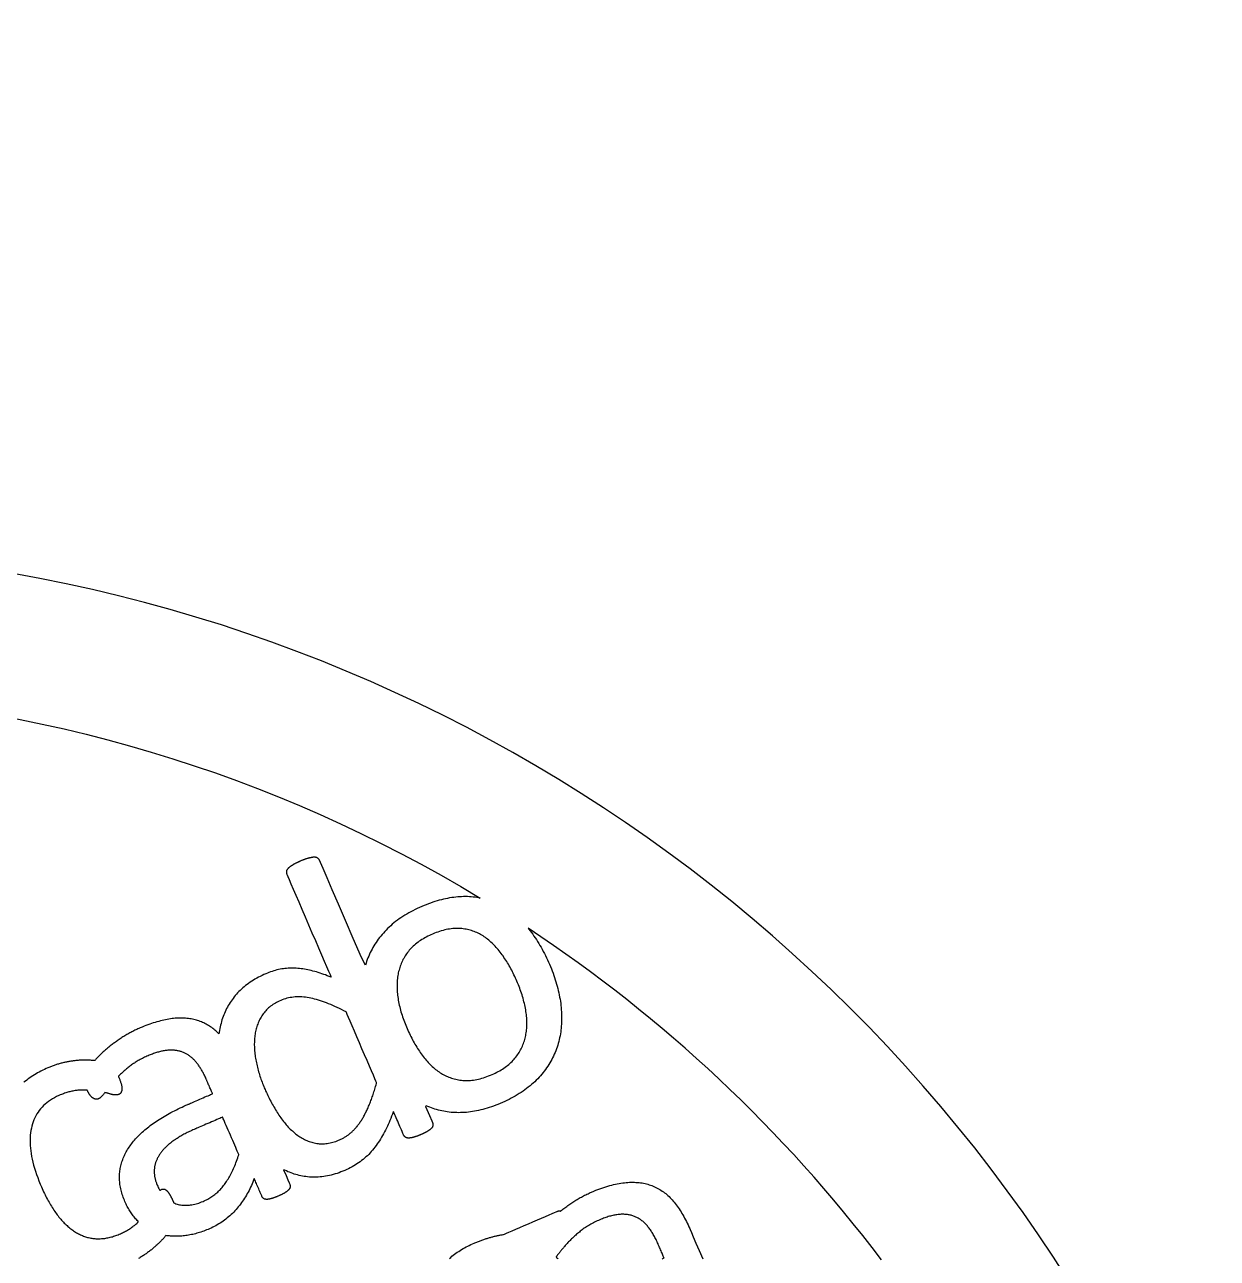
# Model space of a CAD drawing. Header units: millimetres. Extents: x 47 to 159, y 49 to 299.
# Drawn here: x 125.6 to 157.07, y 266.25 to 298.8 of the extents above; entities that cross this region are included whole.
import ezdxf

# ---------------------------------------------------------------- set-up
doc = ezdxf.new("R2010")
doc.units = ezdxf.units.MM

# ---------------------------------------------------------------- blocks, each defined once
blk = doc.blocks.new('angel 01')
for points in [[(13.747, 149.005, 0.318461), (7.102, 157.632, 0.033088), (4.731, 158.018, 0.059314), (5.669, 159.449, 0.04376), (12.089, 158.395, 0.210922), (15.95, 160.403, 0.079784), (19.048, 165.603, 0.246642), (21.181, 166.184, 0.361521), (21.153, 168.841, -0.135806), (23.249, 169.158, 0.212319), (23.99, 172.551, 0.022534), (23.546, 175.18, -0.131755), (26.025, 176.646, 0.436709), (25.283, 179.205, -0.191149), (22.657, 181.706, -0.217566), (25.517, 186.238, 0.179965), (28.928, 194.97, -0.179604), (31.879, 196.335, 0.256284), (32.592, 213.117, 0.279776), (-3.792, 236.142, 0.107865), (-0.255, 243.222, 0.285509), (-1.621, 248.699, 0.169583), (-10.791, 249.609, 0.135734), (-52.014, 225.207, 0.13103)], [(-3.099, 232.37, -0.126894), (14.958, 226.957), (14.914, 226.965), (14.866, 226.973), (14.817, 226.98), (14.768, 226.985), (14.719, 226.989), (14.669, 226.993), (14.619, 226.995), (14.568, 226.996), (14.517, 226.995), (14.466, 226.994), (14.414, 226.991), (14.362, 226.988), (14.309, 226.983), (14.256, 226.976), (14.203, 226.969), (14.149, 226.96), (14.095, 226.95), (14.041, 226.939), (13.986, 226.926), (13.93, 226.913), (13.875, 226.898), (13.819, 226.882), (13.762, 226.864), (13.705, 226.846), (13.648, 226.826), (13.591, 226.805), (13.533, 226.783), (13.474, 226.759), (13.415, 226.734), (13.355, 226.708), (13.296, 226.68), (13.238, 226.652), (13.181, 226.624), (13.125, 226.595), (13.071, 226.565), (13.017, 226.534), (12.965, 226.503), (12.915, 226.471), (12.865, 226.438), (12.817, 226.405), (12.77, 226.371), (12.724, 226.336), (12.679, 226.301), (12.636, 226.265), (12.594, 226.228), (12.553, 226.191), (12.513, 226.153), (12.474, 226.114), (12.437, 226.075), (12.401, 226.035), (12.366, 225.995), (12.332, 225.954), (12.299, 225.913), (12.267, 225.871), (12.237, 225.829), (12.207, 225.786), (12.179, 225.743), (12.152, 225.699), (12.126, 225.655), (12.101, 225.611), (12.077, 225.566), (12.054, 225.52), (12.033, 225.474), (12.013, 225.427), (11.993, 225.38), (11.975, 225.333), (11.958, 225.285), (11.942, 225.236), (11.927, 225.188), (11.821, 225.389), (11.604, 225.892), (11.4, 226.366), (11.214, 226.798), (11.05, 227.178), (10.914, 227.495), (10.809, 227.737), (10.742, 227.893), (10.716, 227.953), (10.715, 227.957), (10.713, 227.96), (10.711, 227.964), (10.709, 227.967), (10.707, 227.971), (10.705, 227.974), (10.702, 227.977), (10.7, 227.981), (10.697, 227.984), (10.695, 227.987), (10.692, 227.99), (10.689, 227.993), (10.686, 227.996), (10.683, 227.998), (10.679, 228.001), (10.676, 228.004), (10.673, 228.007), (10.669, 228.009), (10.665, 228.012), (10.661, 228.014), (10.657, 228.016), (10.653, 228.018), (10.649, 228.021), (10.645, 228.022), (10.641, 228.024), (10.636, 228.026), (10.632, 228.027), (10.627, 228.029), (10.622, 228.03), (10.618, 228.031), (10.613, 228.032), (10.608, 228.033), (10.603, 228.033), (10.598, 228.034), (10.593, 228.034), (10.587, 228.035), (10.582, 228.035), (10.577, 228.035), (10.571, 228.035), (10.565, 228.035), (10.56, 228.034), (10.554, 228.034), (10.547, 228.033), (10.541, 228.033), (10.535, 228.032), (10.528, 228.031), (10.521, 228.03), (10.514, 228.029), (10.507, 228.027), (10.499, 228.026), (10.492, 228.025), (10.484, 228.023), (10.476, 228.022), (10.468, 228.02), (10.459, 228.018), (10.451, 228.016), (10.442, 228.014), (10.433, 228.012), (10.424, 228.009), (10.415, 228.007), (10.406, 228.004), (10.396, 228.001), (10.386, 227.998), (10.376, 227.995), (10.365, 227.992), (10.355, 227.988), (10.344, 227.985), (10.333, 227.981), (10.322, 227.977), (10.311, 227.973), (10.299, 227.968), (10.287, 227.964), (10.275, 227.959), (10.263, 227.954), (10.25, 227.949), (10.238, 227.944), (10.225, 227.938), (10.212, 227.933), (10.199, 227.927), (10.186, 227.922), (10.174, 227.916), (10.162, 227.911), (10.151, 227.905), (10.139, 227.9), (10.128, 227.895), (10.117, 227.89), (10.107, 227.884), (10.096, 227.879), (10.086, 227.874), (10.076, 227.869), (10.067, 227.864), (10.058, 227.859), (10.049, 227.854), (10.04, 227.848), (10.031, 227.843), (10.023, 227.839), (10.015, 227.834), (10.007, 227.829), (10, 227.824), (9.992, 227.819), (9.985, 227.814), (9.978, 227.81), (9.971, 227.805), (9.964, 227.8), (9.958, 227.796), (9.951, 227.791), (9.945, 227.786), (9.939, 227.782), (9.933, 227.777), (9.927, 227.773), (9.922, 227.769), (9.916, 227.764), (9.911, 227.76), (9.906, 227.756), (9.901, 227.751), (9.896, 227.747), (9.892, 227.743), (9.887, 227.739), (9.883, 227.735), (9.879, 227.731), (9.875, 227.726), (9.871, 227.722), (9.868, 227.718), (9.865, 227.714), (9.862, 227.71), (9.859, 227.705), (9.856, 227.701), (9.854, 227.697), (9.852, 227.693), (9.85, 227.689), (9.848, 227.684), (9.847, 227.68), (9.846, 227.676), (9.845, 227.672), (9.844, 227.668), (9.843, 227.663), (9.843, 227.659), (9.842, 227.655), (9.842, 227.651), (9.842, 227.646), (9.842, 227.642), (9.842, 227.638), (9.842, 227.634), (9.843, 227.63), (9.843, 227.626), (9.843, 227.622), (9.844, 227.618), (9.845, 227.614), (9.846, 227.61), (9.846, 227.606), (9.847, 227.602), (9.849, 227.598), (9.85, 227.595), (9.851, 227.591), (9.852, 227.587), (9.854, 227.583), (9.858, 227.574), (9.878, 227.528), (9.913, 227.447), (9.961, 227.335), (10.021, 227.196), (10.09, 227.035), (10.168, 226.855), (10.251, 226.662), (10.338, 226.46), (10.427, 226.252), (10.517, 226.044), (10.605, 225.84), (10.689, 225.644), (10.768, 225.461), (10.84, 225.294), (10.903, 225.149), (10.954, 225.029), (10.993, 224.939), (11.017, 224.884), (11.019, 224.869), (10.97, 224.89), (10.921, 224.909), (10.873, 224.928), (10.825, 224.945), (10.777, 224.962), (10.73, 224.978), (10.682, 224.993), (10.636, 225.007), (10.589, 225.02), (10.543, 225.033), (10.497, 225.044), (10.452, 225.055), (10.407, 225.064), (10.362, 225.073), (10.318, 225.081), (10.274, 225.088), (10.23, 225.094), (10.187, 225.099), (10.144, 225.103), (10.101, 225.106), (10.058, 225.108), (10.016, 225.109), (9.973, 225.109), (9.931, 225.108), (9.888, 225.106), (9.846, 225.103), (9.803, 225.098), (9.761, 225.093), (9.718, 225.086), (9.676, 225.078), (9.634, 225.07), (9.591, 225.06), (9.549, 225.049), (9.507, 225.037), (9.465, 225.024), (9.423, 225.009), (9.381, 224.994), (9.339, 224.977), (9.297, 224.96), (9.247, 224.938), (9.198, 224.915), (9.15, 224.891), (9.103, 224.867), (9.057, 224.842), (9.012, 224.817), (8.969, 224.79), (8.926, 224.763), (8.884, 224.735), (8.843, 224.707), (8.804, 224.678), (8.765, 224.648), (8.727, 224.617), (8.691, 224.586), (8.655, 224.554), (8.621, 224.522), (8.587, 224.488), (8.555, 224.454), (8.523, 224.419), (8.493, 224.384), (8.464, 224.348), (8.435, 224.311), (8.408, 224.274), (8.381, 224.237), (8.356, 224.198), (8.331, 224.16), (8.308, 224.12), (8.286, 224.08), (8.264, 224.04), (8.244, 223.999), (8.224, 223.957), (8.206, 223.915), (8.188, 223.873), (8.172, 223.83), (8.156, 223.786), (8.142, 223.741), (8.128, 223.697), (8.116, 223.651), (8.105, 223.605), (8.094, 223.559), (8.085, 223.512), (8.076, 223.464), (8.068, 223.416), (8.06, 223.376), (8.034, 223.402), (8.007, 223.427), (7.981, 223.451), (7.953, 223.474), (7.926, 223.497), (7.898, 223.519), (7.87, 223.54), (7.841, 223.56), (7.812, 223.579), (7.782, 223.598), (7.752, 223.615), (7.722, 223.632), (7.692, 223.648), (7.66, 223.663), (7.629, 223.678), (7.597, 223.691), (7.565, 223.704), (7.532, 223.716), (7.499, 223.727), (7.466, 223.737), (7.432, 223.746), (7.397, 223.754), (7.362, 223.762), (7.327, 223.768), (7.291, 223.774), (7.254, 223.779), (7.217, 223.783), (7.18, 223.786), (7.142, 223.789), (7.104, 223.79), (7.065, 223.791), (7.026, 223.79), (6.986, 223.789), (6.946, 223.787), (6.905, 223.785), (6.864, 223.781), (6.823, 223.776), (6.781, 223.771), (6.738, 223.764), (6.695, 223.757), (6.651, 223.748), (6.607, 223.739), (6.562, 223.729), (6.517, 223.717), (6.471, 223.705), (6.425, 223.692), (6.378, 223.678), (6.33, 223.663), (6.282, 223.647), (6.234, 223.631), (6.185, 223.613), (6.135, 223.594), (6.085, 223.574), (6.034, 223.554), (5.983, 223.532), (5.95, 223.518), (5.923, 223.506), (5.895, 223.493), (5.868, 223.481), (5.841, 223.468), (5.814, 223.454), (5.788, 223.441), (5.761, 223.427), (5.734, 223.413), (5.708, 223.399), (5.682, 223.385), (5.656, 223.37), (5.63, 223.355), (5.604, 223.34), (5.578, 223.324), (5.553, 223.309), (5.528, 223.293), (5.502, 223.277), (5.477, 223.26), (5.452, 223.244), (5.427, 223.227), (5.403, 223.21), (5.379, 223.193), (5.355, 223.176), (5.331, 223.159), (5.308, 223.142), (5.285, 223.125), (5.262, 223.108), (5.24, 223.091), (5.217, 223.074), (5.195, 223.057), (5.174, 223.04), (5.152, 223.022), (5.131, 223.005), (5.11, 222.988), (5.09, 222.97), (5.069, 222.953), (5.049, 222.935), (5.03, 222.918), (5.01, 222.9), (4.991, 222.883), (4.972, 222.865), (4.954, 222.848), (4.935, 222.831), (4.917, 222.813), (4.9, 222.796), (4.883, 222.779), (4.866, 222.761), (4.849, 222.744), (4.832, 222.727), (4.816, 222.71), (4.801, 222.693), (4.785, 222.676), (4.768, 222.668), (4.75, 222.67), (4.731, 222.672), (4.712, 222.674), (4.694, 222.676), (4.674, 222.677), (4.655, 222.679), (4.636, 222.68), (4.616, 222.681), (4.596, 222.682), (4.577, 222.682), (4.557, 222.683), (4.536, 222.683), (4.516, 222.683), (4.496, 222.682), (4.475, 222.682), (4.454, 222.681), (4.433, 222.681), (4.412, 222.68), (4.391, 222.678), (4.369, 222.677), (4.348, 222.675), (4.326, 222.674), (4.305, 222.671), (4.283, 222.669), (4.261, 222.667), (4.239, 222.664), (4.217, 222.661), (4.194, 222.658), (4.172, 222.655), (4.149, 222.651), (4.127, 222.647), (4.104, 222.643), (4.081, 222.639), (4.058, 222.635), (4.035, 222.63), (4.012, 222.625), (3.988, 222.62), (3.965, 222.615), (3.942, 222.609), (3.918, 222.604), (3.895, 222.598), (3.872, 222.591), (3.849, 222.585), (3.826, 222.578), (3.802, 222.571), (3.779, 222.564), (3.756, 222.556), (3.733, 222.549), (3.71, 222.541), (3.687, 222.532), (3.664, 222.524), (3.641, 222.515), (3.618, 222.506), (3.595, 222.497), (3.572, 222.487), (3.549, 222.477), (3.502, 222.457), (3.456, 222.435), (3.41, 222.413), (3.365, 222.39), (3.321, 222.367), (3.277, 222.343), (3.235, 222.318), (3.193, 222.293), (3.151, 222.267), (3.11, 222.241), (3.07, 222.213), (3.031, 222.185), (2.992, 222.157), (2.954, 222.128), (2.917, 222.098)], [(25.542, 217.416, 0.085296), (16.219, 226.16), (16.24, 226.134), (16.274, 226.091), (16.308, 226.047), (16.342, 226.001), (16.374, 225.955), (16.407, 225.908), (16.439, 225.86), (16.47, 225.811), (16.501, 225.761), (16.532, 225.71), (16.562, 225.658), (16.591, 225.605), (16.62, 225.551), (16.649, 225.497), (16.677, 225.441), (16.704, 225.384), (16.731, 225.327), (16.758, 225.268), (16.784, 225.209), (16.809, 225.15), (16.833, 225.092), (16.856, 225.034), (16.878, 224.976), (16.898, 224.918), (16.918, 224.86), (16.937, 224.803), (16.955, 224.745), (16.972, 224.688), (16.988, 224.631), (17.002, 224.574), (17.016, 224.517), (17.029, 224.46), (17.041, 224.403), (17.052, 224.347), (17.062, 224.29), (17.071, 224.234), (17.079, 224.178), (17.086, 224.122), (17.092, 224.066), (17.096, 224.011), (17.1, 223.956), (17.103, 223.901), (17.104, 223.847), (17.105, 223.793), (17.104, 223.739), (17.103, 223.686), (17.1, 223.633), (17.096, 223.58), (17.092, 223.528), (17.086, 223.476), (17.079, 223.424), (17.071, 223.373), (17.062, 223.322), (17.051, 223.272), (17.04, 223.222), (17.028, 223.172), (17.015, 223.123), (17, 223.074), (16.985, 223.025), (16.968, 222.977), (16.95, 222.929), (16.931, 222.882), (16.911, 222.835), (16.89, 222.789), (16.867, 222.743), (16.844, 222.698), (16.819, 222.653), (16.793, 222.608), (16.766, 222.564), (16.738, 222.521), (16.709, 222.478), (16.679, 222.435), (16.647, 222.393), (16.615, 222.351), (16.581, 222.31), (16.546, 222.269), (16.51, 222.229), (16.473, 222.189), (16.435, 222.15), (16.395, 222.112), (16.355, 222.074), (16.313, 222.037), (16.27, 222), (16.225, 221.965), (16.18, 221.93), (16.133, 221.895), (16.085, 221.862), (16.036, 221.829), (15.986, 221.797), (15.935, 221.765), (15.882, 221.734), (15.829, 221.704), (15.774, 221.675), (15.718, 221.646), (15.66, 221.618), (15.602, 221.591), (15.542, 221.564), (15.483, 221.539), (15.424, 221.515), (15.366, 221.492), (15.309, 221.471), (15.251, 221.451), (15.194, 221.432), (15.138, 221.414), (15.082, 221.397), (15.026, 221.382), (14.97, 221.368), (14.915, 221.355), (14.861, 221.344), (14.807, 221.333), (14.753, 221.324), (14.699, 221.316), (14.646, 221.31), (14.594, 221.304), (14.541, 221.3), (14.489, 221.297), (14.438, 221.296), (14.387, 221.295), (14.336, 221.296), (14.286, 221.297), (14.236, 221.3), (14.186, 221.304), (14.137, 221.309), (14.088, 221.316), (14.04, 221.323), (13.992, 221.331), (13.944, 221.341), (13.897, 221.352), (13.851, 221.364), (13.804, 221.377), (13.758, 221.391), (13.713, 221.407), (13.668, 221.423), (13.623, 221.441), (13.578, 221.46), (13.534, 221.48), (13.516, 221.455), (13.615, 221.225), (13.676, 221.083), (13.695, 221.039), (13.697, 221.034), (13.699, 221.03), (13.7, 221.026), (13.702, 221.022), (13.703, 221.017), (13.704, 221.013), (13.705, 221.009), (13.706, 221.005), (13.707, 221.001), (13.707, 220.997), (13.708, 220.993), (13.708, 220.988), (13.709, 220.984), (13.709, 220.98), (13.709, 220.976), (13.709, 220.972), (13.709, 220.968), (13.709, 220.964), (13.708, 220.96), (13.708, 220.956), (13.707, 220.952), (13.706, 220.948), (13.705, 220.944), (13.704, 220.94), (13.703, 220.936), (13.701, 220.932), (13.7, 220.929), (13.698, 220.925), (13.696, 220.921), (13.694, 220.917), (13.691, 220.913), (13.689, 220.909), (13.686, 220.905), (13.684, 220.901), (13.681, 220.898), (13.677, 220.894), (13.674, 220.89), (13.671, 220.886), (13.667, 220.882), (13.663, 220.878), (13.659, 220.875), (13.655, 220.871), (13.651, 220.867), (13.646, 220.863), (13.642, 220.859), (13.637, 220.855), (13.632, 220.851), (13.627, 220.847), (13.622, 220.843), (13.616, 220.839), (13.61, 220.835), (13.605, 220.831), (13.599, 220.827), (13.593, 220.822), (13.586, 220.818), (13.58, 220.814), (13.573, 220.81), (13.566, 220.806), (13.559, 220.801), (13.552, 220.797), (13.545, 220.793), (13.537, 220.788), (13.53, 220.784), (13.522, 220.78), (13.514, 220.775), (13.505, 220.771), (13.497, 220.767), (13.488, 220.762), (13.479, 220.758), (13.47, 220.753), (13.461, 220.749), (13.452, 220.744), (13.442, 220.74), (13.432, 220.735), (13.422, 220.731), (13.412, 220.726), (13.402, 220.722), (13.391, 220.717), (13.38, 220.713), (13.369, 220.708), (13.359, 220.703), (13.348, 220.699), (13.338, 220.695), (13.327, 220.691), (13.317, 220.687), (13.307, 220.683), (13.298, 220.679), (13.288, 220.676), (13.279, 220.673), (13.269, 220.669), (13.26, 220.666), (13.251, 220.663), (13.243, 220.66), (13.234, 220.658), (13.226, 220.655), (13.217, 220.653), (13.209, 220.65), (13.201, 220.648), (13.194, 220.646), (13.186, 220.644), (13.178, 220.642), (13.171, 220.641), (13.164, 220.639), (13.156, 220.637), (13.149, 220.636), (13.142, 220.635), (13.135, 220.633), (13.129, 220.632), (13.122, 220.631), (13.116, 220.63), (13.109, 220.629), (13.103, 220.629), (13.097, 220.628), (13.091, 220.627), (13.085, 220.627), (13.079, 220.627), (13.074, 220.626), (13.068, 220.626), (13.063, 220.626), (13.057, 220.626), (13.052, 220.626), (13.047, 220.627), (13.042, 220.627), (13.037, 220.628), (13.032, 220.629), (13.028, 220.629), (13.023, 220.63), (13.018, 220.631), (13.014, 220.633), (13.01, 220.634), (13.006, 220.636), (13.002, 220.637), (12.998, 220.639), (12.994, 220.641), (12.99, 220.643), (12.986, 220.645), (12.983, 220.647), (12.98, 220.65), (12.976, 220.652), (12.973, 220.655), (12.97, 220.657), (12.967, 220.66), (12.964, 220.663), (12.961, 220.666), (12.958, 220.669), (12.955, 220.672), (12.953, 220.675), (12.95, 220.679), (12.947, 220.682), (12.945, 220.686), (12.943, 220.689), (12.941, 220.693), (12.938, 220.697), (12.936, 220.701), (12.934, 220.705), (12.932, 220.709), (12.931, 220.713), (12.926, 220.725), (12.917, 220.744), (12.906, 220.771), (12.892, 220.803), (12.876, 220.841), (12.858, 220.882), (12.839, 220.927), (12.819, 220.973), (12.799, 221.02), (12.778, 221.067), (12.758, 221.114), (12.739, 221.158), (12.721, 221.199), (12.705, 221.236), (12.692, 221.268), (12.68, 221.295), (12.672, 221.314), (12.667, 221.325), (12.661, 221.313), (12.64, 221.257), (12.619, 221.201), (12.598, 221.146), (12.575, 221.093), (12.553, 221.039), (12.529, 220.987), (12.506, 220.936), (12.481, 220.885), (12.456, 220.836), (12.431, 220.787), (12.405, 220.739), (12.378, 220.692), (12.351, 220.646), (12.324, 220.6), (12.296, 220.556), (12.267, 220.512), (12.238, 220.47), (12.208, 220.428), (12.177, 220.387), (12.146, 220.347), (12.114, 220.307), (12.082, 220.269), (12.048, 220.232), (12.013, 220.196), (11.978, 220.161), (11.941, 220.127), (11.904, 220.093), (11.866, 220.061), (11.827, 220.03), (11.787, 220), (11.746, 219.971), (11.704, 219.943), (11.662, 219.916), (11.618, 219.889), (11.573, 219.864), (11.528, 219.84), (11.482, 219.817), (11.435, 219.795), (11.386, 219.773), (11.334, 219.752), (11.281, 219.731), (11.23, 219.712), (11.178, 219.695), (11.127, 219.679), (11.077, 219.664), (11.026, 219.65), (10.976, 219.638), (10.927, 219.628), (10.877, 219.619), (10.828, 219.611), (10.78, 219.604), (10.731, 219.599), (10.683, 219.596), (10.636, 219.593), (10.588, 219.592), (10.541, 219.593), (10.495, 219.595), (10.448, 219.598), (10.402, 219.602), (10.357, 219.608), (10.312, 219.615), (10.267, 219.622), (10.223, 219.631), (10.179, 219.641), (10.135, 219.652), (10.092, 219.664), (10.049, 219.677), (10.007, 219.69), (9.965, 219.706), (9.924, 219.722), (9.883, 219.739), (9.842, 219.757), (9.802, 219.776), (9.768, 219.786), (9.832, 219.637), (9.882, 219.522), (9.915, 219.445), (9.929, 219.412), (9.932, 219.406), (9.934, 219.399), (9.936, 219.393), (9.938, 219.387), (9.94, 219.381), (9.941, 219.375), (9.942, 219.369), (9.942, 219.363), (9.943, 219.357), (9.943, 219.351), (9.943, 219.346), (9.942, 219.34), (9.941, 219.335), (9.94, 219.329), (9.939, 219.324), (9.937, 219.319), (9.935, 219.313), (9.933, 219.308), (9.931, 219.303), (9.928, 219.298), (9.925, 219.293), (9.921, 219.288), (9.918, 219.283), (9.914, 219.278), (9.911, 219.273), (9.907, 219.268), (9.902, 219.263), (9.898, 219.258), (9.893, 219.253), (9.889, 219.248), (9.884, 219.243), (9.878, 219.239), (9.873, 219.234), (9.867, 219.229), (9.861, 219.224), (9.855, 219.219), (9.849, 219.214), (9.843, 219.209), (9.836, 219.205), (9.829, 219.2), (9.822, 219.195), (9.815, 219.19), (9.807, 219.185), (9.798, 219.18), (9.789, 219.175), (9.78, 219.169), (9.771, 219.164), (9.761, 219.159), (9.75, 219.153), (9.74, 219.148), (9.729, 219.142), (9.717, 219.137), (9.705, 219.131), (9.693, 219.125), (9.68, 219.119), (9.667, 219.113), (9.654, 219.107), (9.64, 219.101), (9.626, 219.095), (9.612, 219.089), (9.599, 219.084), (9.586, 219.078), (9.573, 219.073), (9.56, 219.068), (9.548, 219.063), (9.535, 219.059), (9.524, 219.054), (9.512, 219.05), (9.501, 219.046), (9.489, 219.042), (9.479, 219.039), (9.468, 219.035), (9.458, 219.032), (9.447, 219.029), (9.438, 219.027), (9.428, 219.024), (9.419, 219.022), (9.409, 219.02), (9.401, 219.018), (9.392, 219.016), (9.383, 219.014), (9.375, 219.013), (9.367, 219.012), (9.359, 219.011), (9.351, 219.01), (9.344, 219.009), (9.336, 219.009), (9.329, 219.008), (9.322, 219.008), (9.315, 219.008), (9.309, 219.009), (9.303, 219.009), (9.296, 219.01), (9.291, 219.01), (9.285, 219.011), (9.279, 219.013), (9.274, 219.014), (9.269, 219.015), (9.264, 219.017), (9.259, 219.019), (9.254, 219.021), (9.249, 219.024), (9.245, 219.027), (9.24, 219.029), (9.236, 219.033), (9.232, 219.036), (9.228, 219.04), (9.224, 219.044), (9.22, 219.048), (9.216, 219.052), (9.213, 219.057), (9.209, 219.062), (9.206, 219.067), (9.203, 219.073), (9.2, 219.078), (9.197, 219.084), (9.194, 219.09), (9.192, 219.094), (9.189, 219.102), (9.183, 219.115), (9.175, 219.134), (9.165, 219.158), (9.153, 219.185), (9.14, 219.216), (9.125, 219.249), (9.11, 219.284), (9.095, 219.32), (9.08, 219.355), (9.064, 219.391), (9.05, 219.424), (9.036, 219.456), (9.024, 219.485), (9.013, 219.51), (9.004, 219.531), (8.997, 219.547), (8.993, 219.557), (8.991, 219.558), (8.973, 219.512), (8.955, 219.466), (8.937, 219.42), (8.917, 219.375), (8.897, 219.331), (8.876, 219.288), (8.855, 219.245), (8.833, 219.202), (8.81, 219.16), (8.786, 219.119), (8.762, 219.078), (8.737, 219.038), (8.712, 218.999), (8.685, 218.96), (8.658, 218.922), (8.63, 218.884), (8.602, 218.847), (8.573, 218.811), (8.543, 218.775), (8.512, 218.74), (8.481, 218.706), (8.45, 218.672), (8.417, 218.639), (8.384, 218.608), (8.35, 218.577), (8.316, 218.547), (8.281, 218.517), (8.245, 218.489), (8.209, 218.461), (8.172, 218.435), (8.135, 218.409), (8.096, 218.384), (8.058, 218.36), (8.018, 218.337), (7.978, 218.314), (7.937, 218.293), (7.896, 218.272), (7.854, 218.252), (7.811, 218.233), (7.773, 218.217), (7.736, 218.202), (7.698, 218.187), (7.661, 218.173), (7.624, 218.16), (7.587, 218.147), (7.55, 218.135), (7.514, 218.124), (7.477, 218.113), (7.441, 218.103), (7.405, 218.094), (7.369, 218.085), (7.333, 218.077), (7.297, 218.07), (7.262, 218.063), (7.226, 218.057), (7.191, 218.052), (7.156, 218.047), (7.121, 218.043), (7.086, 218.04), (7.052, 218.037), (7.017, 218.035), (6.983, 218.033), (6.95, 218.033), (6.916, 218.033), (6.883, 218.033), (6.85, 218.034), (6.817, 218.036), (6.785, 218.038), (6.753, 218.042), (6.721, 218.045), (6.689, 218.05), (6.66, 218.052), (6.646, 218.036), (6.632, 218.019), (6.618, 218.003), (6.603, 217.986), (6.589, 217.97), (6.573, 217.953), (6.558, 217.937), (6.543, 217.921), (6.527, 217.904), (6.511, 217.888), (6.494, 217.872), (6.478, 217.855), (6.461, 217.839), (6.444, 217.823), (6.427, 217.807), (6.409, 217.791), (6.391, 217.775), (6.373, 217.759), (6.355, 217.743), (6.337, 217.728), (6.318, 217.712), (6.299, 217.696), (6.28, 217.681), (6.26, 217.666), (6.24, 217.65), (6.22, 217.635), (6.2, 217.62), (6.18, 217.605), (6.159, 217.59), (6.138, 217.575), (6.117, 217.56), (6.096, 217.545), (6.074, 217.53), (6.052, 217.516), (6.03, 217.502), (6.008, 217.488), (5.986, 217.474), (5.963, 217.461), (5.941, 217.447)]]:
    blk.add_lwpolyline(points, format="xyb")
for points in [[(14.144, 217.45), (14.177, 217.478), (14.21, 217.506), (14.245, 217.533), (14.28, 217.56), (14.315, 217.586), (14.352, 217.611), (14.389, 217.636), (14.427, 217.661), (14.465, 217.684), (14.505, 217.708), (14.544, 217.73), (14.585, 217.752), (14.626, 217.774), (14.668, 217.795), (14.711, 217.815), (14.754, 217.835), (14.793, 217.852), (14.817, 217.862), (14.84, 217.872), (14.864, 217.881), (14.887, 217.891), (14.911, 217.9), (14.934, 217.909), (14.957, 217.918), (14.98, 217.926), (15.003, 217.935), (15.025, 217.943), (15.048, 217.95), (15.07, 217.958), (15.093, 217.966), (15.115, 217.973), (15.137, 217.98), (15.159, 217.987), (15.181, 217.993), (15.203, 217.999), (15.224, 218.005), (15.246, 218.011), (15.268, 218.017), (15.289, 218.023), (15.31, 218.028), (15.331, 218.033), (15.353, 218.038), (15.374, 218.043), (15.395, 218.048), (15.415, 218.052), (15.436, 218.057), (15.457, 218.061), (15.477, 218.065), (15.498, 218.069), (15.518, 218.072), (15.538, 218.076), (15.558, 218.079), (15.571, 218.082), (15.597, 218.094), (15.646, 218.114), (15.713, 218.143), (15.796, 218.179), (15.892, 218.221), (15.998, 218.266), (16.112, 218.315), (16.229, 218.366), (16.348, 218.417), (16.464, 218.467), (16.576, 218.515), (16.68, 218.56), (16.773, 218.6), (16.852, 218.634), (16.915, 218.661), (16.958, 218.68), (16.978, 218.688), (16.986, 218.692), (16.996, 218.695), (17.006, 218.698), (17.015, 218.7), (17.025, 218.702), (17.035, 218.703), (17.044, 218.703), (17.054, 218.702), (17.063, 218.701), (17.073, 218.699), (17.075, 218.699), (17.092, 218.712), (17.116, 218.731), (17.14, 218.75), (17.165, 218.769), (17.189, 218.787), (17.215, 218.806), (17.24, 218.824), (17.266, 218.843), (17.292, 218.862), (17.319, 218.88), (17.345, 218.898), (17.373, 218.917), (17.4, 218.935), (17.427, 218.953), (17.455, 218.97), (17.483, 218.988), (17.511, 219.005), (17.539, 219.021), (17.568, 219.038), (17.596, 219.054), (17.625, 219.07), (17.654, 219.085), (17.683, 219.1), (17.712, 219.115), (17.742, 219.13), (17.771, 219.144), (17.801, 219.158), (17.831, 219.172), (17.861, 219.186), (17.895, 219.201), (17.951, 219.224), (18.007, 219.247), (18.061, 219.268), (18.116, 219.288), (18.169, 219.307), (18.222, 219.325), (18.274, 219.342), (18.326, 219.358), (18.377, 219.372), (18.427, 219.386), (18.477, 219.398), (18.526, 219.409), (18.574, 219.419), (18.622, 219.428), (18.669, 219.436), (18.716, 219.443), (18.761, 219.448), (18.807, 219.453), (18.851, 219.456), (18.895, 219.458), (18.939, 219.46), (18.982, 219.46), (19.024, 219.459), (19.066, 219.457), (19.107, 219.455), (19.148, 219.451), (19.188, 219.446), (19.228, 219.44), (19.267, 219.433), (19.305, 219.425), (19.343, 219.416), (19.38, 219.406), (19.417, 219.395), (19.453, 219.383), (19.489, 219.37), (19.524, 219.355), (19.559, 219.34), (19.593, 219.324), (19.627, 219.307), (19.66, 219.288), (19.693, 219.269), (19.725, 219.249), (19.757, 219.228), (19.789, 219.206), (19.819, 219.183), (19.85, 219.159), (19.88, 219.133), (19.91, 219.107), (19.939, 219.08), (19.967, 219.052), (19.995, 219.023), (20.023, 218.993), (20.05, 218.962), (20.077, 218.93), (20.104, 218.897), (20.13, 218.863), (20.156, 218.828), (20.181, 218.792), (20.206, 218.755), (20.231, 218.717), (20.256, 218.679), (20.28, 218.639), (20.304, 218.598), (20.327, 218.557), (20.351, 218.514), (20.374, 218.471), (20.396, 218.426), (20.418, 218.381), (20.44, 218.334), (20.462, 218.287), (20.483, 218.239), (20.495, 218.211), (20.527, 218.138), (20.579, 218.017), (20.648, 217.857), (20.732, 217.662), (20.827, 217.44)], [(19.759, 217.443), (19.785, 217.455), (19.802, 217.462), (19.808, 217.464), (19.806, 217.468), (19.802, 217.477), (19.796, 217.492), (19.788, 217.511), (19.778, 217.534), (19.766, 217.56), (19.754, 217.588), (19.741, 217.618), (19.728, 217.648), (19.715, 217.679), (19.702, 217.708), (19.69, 217.736), (19.679, 217.762), (19.67, 217.784), (19.662, 217.803), (19.656, 217.817), (19.652, 217.825), (19.649, 217.833), (19.636, 217.863), (19.622, 217.892), (19.609, 217.921), (19.595, 217.949), (19.581, 217.977), (19.567, 218.004), (19.553, 218.031), (19.538, 218.057), (19.524, 218.082), (19.509, 218.107), (19.494, 218.132), (19.478, 218.155), (19.463, 218.179), (19.447, 218.202), (19.431, 218.224), (19.415, 218.246), (19.399, 218.267), (19.383, 218.287), (19.366, 218.307), (19.349, 218.327), (19.332, 218.345), (19.315, 218.364), (19.297, 218.381), (19.279, 218.398), (19.261, 218.414), (19.243, 218.43), (19.224, 218.445), (19.205, 218.459), (19.186, 218.473), (19.166, 218.486), (19.147, 218.498), (19.127, 218.51), (19.107, 218.521), (19.086, 218.532), (19.066, 218.542), (19.045, 218.551), (19.024, 218.559), (19.002, 218.568), (18.98, 218.575), (18.958, 218.582), (18.936, 218.588), (18.913, 218.593), (18.89, 218.598), (18.867, 218.603), (18.843, 218.606), (18.82, 218.609), (18.796, 218.612), (18.771, 218.613), (18.747, 218.614), (18.722, 218.615), (18.696, 218.615), (18.671, 218.614), (18.645, 218.612), (18.619, 218.61), (18.592, 218.608), (18.565, 218.604), (18.538, 218.6), (18.51, 218.595), (18.482, 218.59), (18.453, 218.584), (18.424, 218.577), (18.395, 218.569), (18.365, 218.561), (18.335, 218.552), (18.305, 218.542), (18.274, 218.532), (18.242, 218.521), (18.211, 218.509), (18.179, 218.497), (18.146, 218.484), (18.113, 218.47), (18.078, 218.455), (18.044, 218.439), (18.01, 218.423), (17.976, 218.407), (17.943, 218.39), (17.911, 218.373), (17.879, 218.356), (17.848, 218.338), (17.818, 218.321), (17.788, 218.302), (17.759, 218.284), (17.73, 218.265), (17.702, 218.246), (17.675, 218.227), (17.648, 218.208), (17.622, 218.188), (17.596, 218.168), (17.572, 218.147), (17.547, 218.127), (17.523, 218.106), (17.5, 218.086), (17.477, 218.065), (17.454, 218.045), (17.432, 218.025), (17.41, 218.005), (17.389, 217.985), (17.368, 217.965), (17.347, 217.945), (17.327, 217.925), (17.308, 217.905), (17.289, 217.885), (17.27, 217.866), (17.252, 217.846), (17.234, 217.827), (17.216, 217.807), (17.199, 217.788), (17.183, 217.769), (17.166, 217.75), (17.15, 217.731), (17.135, 217.713), (17.12, 217.695), (17.105, 217.677), (17.09, 217.659), (17.076, 217.642), (17.062, 217.625), (17.049, 217.608), (17.035, 217.592), (17.023, 217.575), (17.01, 217.559), (16.998, 217.544), (16.986, 217.528), (16.975, 217.513), (16.964, 217.498), (16.958, 217.49), (16.971, 217.478), (16.992, 217.458), (17.012, 217.437)]]:
    blk.add_lwpolyline(points)
for points in [[(15.924, 224.763), (15.905, 224.805), (15.886, 224.848), (15.867, 224.89), (15.847, 224.931), (15.827, 224.973), (15.806, 225.013), (15.786, 225.053), (15.764, 225.093), (15.743, 225.132), (15.721, 225.171), (15.699, 225.209), (15.676, 225.247), (15.654, 225.284), (15.63, 225.321), (15.607, 225.357), (15.583, 225.393), (15.559, 225.429), (15.534, 225.464), (15.509, 225.498), (15.484, 225.531), (15.458, 225.564), (15.432, 225.596), (15.406, 225.627), (15.379, 225.657), (15.352, 225.686), (15.324, 225.715), (15.296, 225.743), (15.268, 225.77), (15.24, 225.796), (15.211, 225.822), (15.181, 225.846), (15.152, 225.87), (15.122, 225.893), (15.091, 225.916), (15.061, 225.937), (15.03, 225.958), (14.998, 225.977), (14.966, 225.996), (14.933, 226.014), (14.9, 226.03), (14.867, 226.046), (14.833, 226.06), (14.799, 226.074), (14.764, 226.086), (14.729, 226.098), (14.693, 226.108), (14.657, 226.118), (14.621, 226.126), (14.584, 226.134), (14.546, 226.14), (14.508, 226.146), (14.47, 226.15), (14.431, 226.154), (14.392, 226.156), (14.352, 226.156), (14.312, 226.156), (14.271, 226.154), (14.23, 226.151), (14.189, 226.146), (14.147, 226.14), (14.104, 226.133), (14.061, 226.124), (14.018, 226.115), (13.974, 226.103), (13.929, 226.091), (13.884, 226.077), (13.839, 226.061), (13.793, 226.045), (13.747, 226.027), (13.7, 226.008), (13.656, 225.988), (13.614, 225.969), (13.573, 225.949), (13.533, 225.928), (13.494, 225.907), (13.456, 225.885), (13.419, 225.863), (13.383, 225.84), (13.348, 225.816), (13.315, 225.792), (13.282, 225.768), (13.251, 225.742), (13.22, 225.717), (13.191, 225.69), (13.163, 225.663), (13.136, 225.636), (13.109, 225.608), (13.084, 225.579), (13.06, 225.55), (13.037, 225.52), (13.015, 225.49), (12.994, 225.46), (12.974, 225.429), (12.954, 225.397), (12.936, 225.365), (12.918, 225.333), (12.902, 225.3), (12.886, 225.267), (12.872, 225.233), (12.858, 225.199), (12.845, 225.164), (12.833, 225.129), (12.822, 225.094), (12.813, 225.058), (12.803, 225.021), (12.795, 224.984), (12.788, 224.947), (12.782, 224.91), (12.776, 224.872), (12.772, 224.834), (12.768, 224.795), (12.765, 224.756), (12.763, 224.717), (12.761, 224.678), (12.761, 224.638), (12.761, 224.598), (12.763, 224.557), (12.765, 224.516), (12.768, 224.475), (12.771, 224.434), (12.776, 224.392), (12.781, 224.35), (12.788, 224.307), (12.795, 224.264), (12.803, 224.221), (12.811, 224.178), (12.821, 224.135), (12.831, 224.092), (12.842, 224.048), (12.853, 224.004), (12.865, 223.96), (12.878, 223.916), (12.892, 223.872), (12.907, 223.828), (12.922, 223.783), (12.938, 223.739), (12.955, 223.694), (12.972, 223.649), (12.99, 223.604), (13.009, 223.558), (13.028, 223.514), (13.047, 223.47), (13.067, 223.428), (13.087, 223.385), (13.107, 223.344), (13.127, 223.302), (13.148, 223.262), (13.169, 223.221), (13.191, 223.182), (13.212, 223.142), (13.235, 223.104), (13.257, 223.065), (13.28, 223.028), (13.303, 222.99), (13.326, 222.954), (13.35, 222.918), (13.374, 222.882), (13.399, 222.847), (13.423, 222.812), (13.449, 222.778), (13.474, 222.745), (13.5, 222.713), (13.526, 222.682), (13.553, 222.651), (13.58, 222.622), (13.607, 222.593), (13.635, 222.565), (13.663, 222.537), (13.692, 222.511), (13.721, 222.485), (13.75, 222.461), (13.779, 222.437), (13.809, 222.414), (13.84, 222.391), (13.87, 222.37), (13.902, 222.349), (13.933, 222.33), (13.965, 222.311), (13.997, 222.293), (14.03, 222.276), (14.064, 222.26), (14.097, 222.246), (14.131, 222.232), (14.166, 222.219), (14.201, 222.207), (14.237, 222.196), (14.272, 222.187), (14.309, 222.178), (14.346, 222.17), (14.383, 222.163), (14.421, 222.157), (14.459, 222.152), (14.497, 222.148), (14.536, 222.145), (14.576, 222.144), (14.616, 222.144), (14.656, 222.145), (14.697, 222.148), (14.738, 222.152), (14.78, 222.157), (14.823, 222.163), (14.865, 222.171), (14.909, 222.181), (14.952, 222.191), (14.996, 222.203), (15.041, 222.216), (15.086, 222.231), (15.132, 222.247), (15.178, 222.264), (15.224, 222.283), (15.27, 222.302), (15.313, 222.321), (15.354, 222.341), (15.394, 222.361), (15.433, 222.382), (15.471, 222.403), (15.508, 222.425), (15.544, 222.447), (15.579, 222.471), (15.613, 222.494), (15.646, 222.519), (15.678, 222.544), (15.709, 222.569), (15.739, 222.595), (15.768, 222.622), (15.796, 222.649), (15.823, 222.677), (15.848, 222.706), (15.873, 222.735), (15.897, 222.764), (15.92, 222.794), (15.942, 222.825), (15.963, 222.855), (15.983, 222.887), (16.002, 222.918), (16.02, 222.95), (16.038, 222.983), (16.054, 223.016), (16.069, 223.049), (16.083, 223.083), (16.097, 223.117), (16.109, 223.152), (16.121, 223.187), (16.131, 223.222), (16.141, 223.258), (16.15, 223.294), (16.157, 223.331), (16.164, 223.368), (16.17, 223.406), (16.176, 223.444), (16.18, 223.482), (16.183, 223.52), (16.186, 223.559), (16.187, 223.598), (16.188, 223.637), (16.188, 223.677), (16.187, 223.717), (16.185, 223.758), (16.183, 223.799), (16.179, 223.84), (16.175, 223.882), (16.169, 223.923), (16.163, 223.966), (16.156, 224.008), (16.148, 224.051), (16.14, 224.094), (16.131, 224.137), (16.121, 224.18), (16.11, 224.224), (16.098, 224.268), (16.086, 224.312), (16.073, 224.356), (16.06, 224.4), (16.045, 224.445), (16.03, 224.49), (16.014, 224.535), (15.998, 224.58), (15.98, 224.625), (15.962, 224.671), (15.944, 224.717)], [(11.418, 223.954), (11.357, 223.985), (11.298, 224.015), (11.239, 224.044), (11.18, 224.072), (11.123, 224.098), (11.066, 224.123), (11.01, 224.147), (10.954, 224.169), (10.9, 224.191), (10.846, 224.211), (10.792, 224.229), (10.74, 224.247), (10.688, 224.263), (10.637, 224.278), (10.587, 224.292), (10.537, 224.304), (10.488, 224.315), (10.44, 224.325), (10.393, 224.333), (10.345, 224.34), (10.299, 224.345), (10.252, 224.349), (10.206, 224.351), (10.161, 224.352), (10.116, 224.351), (10.071, 224.348), (10.027, 224.344), (9.984, 224.338), (9.94, 224.331), (9.898, 224.323), (9.855, 224.312), (9.814, 224.3), (9.772, 224.287), (9.731, 224.272), (9.691, 224.256), (9.654, 224.239), (9.618, 224.222), (9.583, 224.204), (9.55, 224.186), (9.517, 224.166), (9.486, 224.146), (9.455, 224.125), (9.426, 224.104), (9.398, 224.082), (9.371, 224.059), (9.345, 224.035), (9.32, 224.01), (9.296, 223.985), (9.273, 223.959), (9.251, 223.932), (9.23, 223.905), (9.211, 223.877), (9.192, 223.848), (9.175, 223.819), (9.158, 223.789), (9.142, 223.759), (9.127, 223.728), (9.112, 223.697), (9.099, 223.666), (9.086, 223.634), (9.074, 223.602), (9.063, 223.569), (9.053, 223.536), (9.044, 223.503), (9.036, 223.469), (9.028, 223.435), (9.021, 223.4), (9.015, 223.365), (9.01, 223.33), (9.006, 223.294), (9.002, 223.258), (8.999, 223.222), (8.997, 223.185), (8.996, 223.149), (8.995, 223.112), (8.995, 223.074), (8.996, 223.037), (8.997, 222.999), (8.999, 222.961), (9.002, 222.923), (9.005, 222.885), (9.009, 222.846), (9.014, 222.808), (9.02, 222.769), (9.026, 222.73), (9.033, 222.69), (9.04, 222.65), (9.049, 222.611), (9.057, 222.571), (9.067, 222.531), (9.076, 222.492), (9.086, 222.452), (9.097, 222.413), (9.108, 222.373), (9.12, 222.334), (9.132, 222.295), (9.144, 222.256), (9.157, 222.218), (9.17, 222.179), (9.184, 222.14), (9.198, 222.102), (9.213, 222.064), (9.228, 222.026), (9.243, 221.987), (9.259, 221.949), (9.277, 221.91), (9.294, 221.87), (9.312, 221.83), (9.331, 221.791), (9.35, 221.752), (9.368, 221.713), (9.388, 221.674), (9.407, 221.636), (9.427, 221.597), (9.448, 221.559), (9.468, 221.522), (9.489, 221.484), (9.51, 221.447), (9.532, 221.41), (9.553, 221.374), (9.576, 221.337), (9.598, 221.301), (9.621, 221.265), (9.644, 221.23), (9.667, 221.196), (9.691, 221.162), (9.715, 221.129), (9.739, 221.096), (9.764, 221.065), (9.789, 221.034), (9.814, 221.003), (9.839, 220.974), (9.865, 220.945), (9.891, 220.917), (9.918, 220.89), (9.945, 220.863), (9.972, 220.837), (9.999, 220.812), (10.027, 220.787), (10.055, 220.763), (10.083, 220.74), (10.112, 220.718), (10.141, 220.697), (10.17, 220.677), (10.199, 220.657), (10.229, 220.639), (10.259, 220.621), (10.29, 220.605), (10.32, 220.589), (10.351, 220.574), (10.382, 220.56), (10.414, 220.547), (10.445, 220.535), (10.477, 220.524), (10.51, 220.514), (10.542, 220.505), (10.575, 220.497), (10.608, 220.489), (10.642, 220.483), (10.676, 220.478), (10.71, 220.475), (10.744, 220.473), (10.779, 220.472), (10.814, 220.473), (10.849, 220.475), (10.884, 220.478), (10.92, 220.483), (10.956, 220.489), (10.993, 220.496), (11.03, 220.505), (11.067, 220.515), (11.104, 220.526), (11.142, 220.539), (11.179, 220.553), (11.218, 220.569), (11.244, 220.58), (11.263, 220.589), (11.282, 220.598), (11.301, 220.607), (11.319, 220.616), (11.338, 220.626), (11.356, 220.636), (11.374, 220.646), (11.392, 220.657), (11.409, 220.668), (11.427, 220.679), (11.444, 220.69), (11.461, 220.702), (11.477, 220.714), (11.494, 220.726), (11.51, 220.739), (11.526, 220.752), (11.542, 220.765), (11.558, 220.778), (11.573, 220.792), (11.589, 220.806), (11.604, 220.821), (11.619, 220.836), (11.634, 220.851), (11.649, 220.867), (11.664, 220.884), (11.679, 220.9), (11.693, 220.918), (11.708, 220.935), (11.722, 220.953), (11.736, 220.972), (11.75, 220.991), (11.764, 221.01), (11.778, 221.03), (11.792, 221.05), (11.805, 221.071), (11.819, 221.092), (11.832, 221.113), (11.846, 221.135), (11.859, 221.158), (11.872, 221.181), (11.885, 221.204), (11.898, 221.228), (11.911, 221.253), (11.924, 221.278), (11.937, 221.303), (11.95, 221.329), (11.962, 221.355), (11.975, 221.382), (11.987, 221.409), (12, 221.436), (12.012, 221.465), (12.024, 221.493), (12.036, 221.522), (12.048, 221.552), (12.06, 221.582), (12.072, 221.613), (12.084, 221.644), (12.095, 221.676), (12.107, 221.709), (12.119, 221.742), (12.13, 221.776), (12.141, 221.81), (12.153, 221.845), (12.164, 221.88), (12.175, 221.917), (12.186, 221.953), (12.196, 221.99), (12.207, 222.028), (12.218, 222.067), (12.221, 222.09), (12.205, 222.125), (12.177, 222.191), (12.138, 222.282), (12.089, 222.395), (12.033, 222.526), (11.971, 222.67), (11.905, 222.823), (11.836, 222.982), (11.768, 223.141), (11.7, 223.298), (11.636, 223.447), (11.577, 223.584), (11.524, 223.706), (11.48, 223.808), (11.447, 223.886), (11.425, 223.936)], [(5.048, 221.827), (5.038, 221.814), (5.029, 221.802), (5.02, 221.79), (5.012, 221.779), (5.003, 221.768), (4.995, 221.758), (4.986, 221.748), (4.978, 221.738), (4.97, 221.73), (4.962, 221.721), (4.954, 221.714), (4.947, 221.706), (4.939, 221.699), (4.932, 221.693), (4.925, 221.687), (4.918, 221.682), (4.911, 221.677), (4.905, 221.673), (4.898, 221.669), (4.892, 221.665), (4.886, 221.662), (4.882, 221.661), (4.878, 221.659), (4.874, 221.658), (4.87, 221.656), (4.865, 221.655), (4.861, 221.654), (4.857, 221.653), (4.853, 221.652), (4.849, 221.652), (4.845, 221.651), (4.841, 221.65), (4.837, 221.65), (4.834, 221.65), (4.83, 221.65), (4.826, 221.65), (4.822, 221.65), (4.818, 221.65), (4.814, 221.65), (4.81, 221.651), (4.806, 221.651), (4.802, 221.652), (4.798, 221.653), (4.794, 221.654), (4.79, 221.655), (4.786, 221.656), (4.782, 221.657), (4.778, 221.659), (4.774, 221.66), (4.77, 221.662), (4.766, 221.664), (4.762, 221.666), (4.759, 221.668), (4.755, 221.67), (4.751, 221.672), (4.747, 221.674), (4.743, 221.677), (4.739, 221.679), (4.735, 221.682), (4.731, 221.685), (4.727, 221.688), (4.723, 221.691), (4.719, 221.694), (4.715, 221.697), (4.711, 221.7), (4.707, 221.704), (4.703, 221.708), (4.699, 221.712), (4.695, 221.715), (4.691, 221.72), (4.687, 221.724), (4.683, 221.728), (4.679, 221.733), (4.675, 221.737), (4.671, 221.742), (4.667, 221.747), (4.664, 221.752), (4.66, 221.757), (4.656, 221.763), (4.652, 221.768), (4.648, 221.774), (4.645, 221.78), (4.641, 221.786), (4.637, 221.792), (4.634, 221.798), (4.63, 221.804), (4.626, 221.81), (4.623, 221.816), (4.619, 221.823), (4.615, 221.829), (4.612, 221.836), (4.608, 221.842), (4.605, 221.849), (4.601, 221.856), (4.598, 221.863), (4.594, 221.87), (4.591, 221.877), (4.588, 221.884), (4.584, 221.891), (4.562, 221.892), (4.539, 221.893), (4.515, 221.893), (4.491, 221.893), (4.466, 221.893), (4.442, 221.892), (4.417, 221.892), (4.392, 221.89), (4.366, 221.889), (4.341, 221.887), (4.315, 221.884), (4.289, 221.88), (4.263, 221.877), (4.236, 221.872), (4.209, 221.867), (4.183, 221.861), (4.156, 221.855), (4.128, 221.848), (4.101, 221.841), (4.073, 221.833), (4.045, 221.825), (4.017, 221.816), (3.989, 221.806), (3.96, 221.796), (3.931, 221.785), (3.903, 221.774), (3.873, 221.762), (3.837, 221.746), (3.778, 221.719), (3.722, 221.69), (3.668, 221.659), (3.617, 221.627), (3.567, 221.593), (3.521, 221.558), (3.476, 221.52), (3.434, 221.481), (3.394, 221.441), (3.356, 221.399), (3.321, 221.355), (3.289, 221.309), (3.258, 221.262), (3.23, 221.213), (3.204, 221.162), (3.181, 221.11), (3.16, 221.056), (3.141, 221), (3.125, 220.943), (3.111, 220.884), (3.099, 220.823), (3.09, 220.761), (3.084, 220.698), (3.079, 220.633), (3.078, 220.567), (3.078, 220.499), (3.081, 220.431), (3.087, 220.361), (3.095, 220.289), (3.106, 220.216), (3.118, 220.142), (3.134, 220.066), (3.152, 219.989), (3.172, 219.911), (3.195, 219.831), (3.22, 219.75), (3.248, 219.667), (3.278, 219.584), (3.31, 219.498), (3.345, 219.412), (3.377, 219.336), (3.397, 219.293), (3.416, 219.25), (3.435, 219.208), (3.455, 219.166), (3.475, 219.126), (3.495, 219.086), (3.515, 219.046), (3.536, 219.008), (3.556, 218.97), (3.577, 218.933), (3.598, 218.896), (3.619, 218.86), (3.64, 218.825), (3.662, 218.791), (3.684, 218.757), (3.705, 218.724), (3.727, 218.692), (3.75, 218.661), (3.772, 218.63), (3.795, 218.6), (3.817, 218.57), (3.84, 218.542), (3.863, 218.514), (3.886, 218.486), (3.91, 218.46), (3.933, 218.434), (3.957, 218.408), (3.981, 218.384), (4.005, 218.36), (4.029, 218.337), (4.053, 218.315), (4.077, 218.293), (4.102, 218.272), (4.127, 218.252), (4.152, 218.232), (4.177, 218.213), (4.202, 218.195), (4.227, 218.177), (4.253, 218.161), (4.278, 218.144), (4.304, 218.129), (4.33, 218.114), (4.356, 218.1), (4.382, 218.087), (4.409, 218.074), (4.435, 218.062), (4.462, 218.051), (4.488, 218.041), (4.515, 218.031), (4.542, 218.022), (4.569, 218.014), (4.596, 218.006), (4.623, 217.999), (4.651, 217.993), (4.678, 217.988), (4.706, 217.983), (4.733, 217.979), (4.761, 217.975), (4.789, 217.973), (4.817, 217.971), (4.845, 217.97), (4.874, 217.969), (4.902, 217.969), (4.931, 217.97), (4.959, 217.972), (4.988, 217.974), (5.017, 217.977), (5.046, 217.98), (5.075, 217.985), (5.104, 217.99), (5.133, 217.995), (5.163, 218.001), (5.192, 218.008), (5.222, 218.016), (5.251, 218.024), (5.281, 218.033), (5.311, 218.043), (5.341, 218.053), (5.371, 218.064), (5.401, 218.076), (5.432, 218.088), (5.462, 218.101), (5.49, 218.114), (5.518, 218.127), (5.545, 218.14), (5.572, 218.154), (5.598, 218.168), (5.624, 218.182), (5.649, 218.196), (5.674, 218.211), (5.698, 218.226), (5.722, 218.242), (5.745, 218.257), (5.767, 218.273), (5.789, 218.289), (5.81, 218.306), (5.831, 218.323), (5.852, 218.34), (5.871, 218.358), (5.891, 218.375), (5.909, 218.393), (5.928, 218.412), (5.926, 218.432), (5.904, 218.454), (5.882, 218.476), (5.861, 218.499), (5.841, 218.523), (5.82, 218.547), (5.801, 218.572), (5.781, 218.598), (5.762, 218.624), (5.744, 218.65), (5.726, 218.678), (5.708, 218.706), (5.69, 218.734), (5.673, 218.763), (5.657, 218.793), (5.641, 218.823), (5.625, 218.854), (5.61, 218.885), (5.595, 218.917), (5.58, 218.949), (5.565, 218.987), (5.549, 219.025), (5.535, 219.063), (5.522, 219.101), (5.509, 219.139), (5.498, 219.177), (5.487, 219.214), (5.478, 219.251), (5.469, 219.289), (5.462, 219.326), (5.455, 219.362), (5.45, 219.399), (5.445, 219.436), (5.442, 219.472), (5.439, 219.508), (5.437, 219.544), (5.437, 219.58), (5.437, 219.616), (5.438, 219.651), (5.441, 219.687), (5.444, 219.722), (5.448, 219.757), (5.453, 219.792), (5.459, 219.826), (5.466, 219.861), (5.473, 219.895), (5.482, 219.929), (5.491, 219.963), (5.502, 219.997), (5.513, 220.031), (5.525, 220.064), (5.538, 220.097), (5.552, 220.13), (5.566, 220.163), (5.582, 220.196), (5.598, 220.228), (5.615, 220.26), (5.633, 220.292), (5.652, 220.324), (5.672, 220.356), (5.693, 220.388), (5.715, 220.419), (5.737, 220.45), (5.76, 220.481), (5.784, 220.512), (5.809, 220.543), (5.835, 220.573), (5.862, 220.604), (5.889, 220.634), (5.918, 220.664), (5.947, 220.693), (5.977, 220.723), (6.008, 220.752), (6.039, 220.781), (6.072, 220.81), (6.105, 220.839), (6.14, 220.868), (6.175, 220.897), (6.211, 220.925), (6.247, 220.953), (6.285, 220.981), (6.323, 221.009), (6.362, 221.036), (6.402, 221.064), (6.443, 221.091), (6.484, 221.117), (6.526, 221.144), (6.569, 221.17), (6.613, 221.196), (6.657, 221.222), (6.702, 221.248), (6.747, 221.273), (6.794, 221.299), (6.841, 221.324), (6.888, 221.348), (6.937, 221.373), (6.986, 221.397), (7.036, 221.421), (7.087, 221.445), (7.138, 221.468), (7.19, 221.492), (7.243, 221.515), (7.253, 221.519), (7.265, 221.524), (7.284, 221.533), (7.31, 221.544), (7.342, 221.557), (7.378, 221.573), (7.419, 221.59), (7.462, 221.609), (7.508, 221.629), (7.554, 221.649), (7.601, 221.669), (7.648, 221.689), (7.693, 221.709), (7.736, 221.727), (7.775, 221.744), (7.81, 221.759), (7.841, 221.772), (7.865, 221.783), (7.882, 221.79), (7.892, 221.794), (7.893, 221.795), (7.891, 221.8), (7.887, 221.809), (7.882, 221.822), (7.875, 221.838), (7.866, 221.858), (7.857, 221.879), (7.847, 221.903), (7.836, 221.928), (7.824, 221.955), (7.813, 221.981), (7.802, 222.008), (7.79, 222.033), (7.78, 222.058), (7.77, 222.081), (7.761, 222.103), (7.753, 222.121), (7.746, 222.136), (7.741, 222.148), (7.738, 222.155), (7.737, 222.158), (7.726, 222.183), (7.714, 222.208), (7.703, 222.234), (7.691, 222.259), (7.679, 222.283), (7.667, 222.307), (7.654, 222.331), (7.642, 222.354), (7.629, 222.377), (7.617, 222.4), (7.604, 222.422), (7.591, 222.443), (7.578, 222.465), (7.564, 222.485), (7.551, 222.506), (7.537, 222.526), (7.524, 222.545), (7.51, 222.564), (7.496, 222.583), (7.482, 222.602), (7.467, 222.619), (7.453, 222.637), (7.438, 222.654), (7.423, 222.67), (7.408, 222.686), (7.393, 222.702), (7.377, 222.717), (7.362, 222.731), (7.346, 222.745), (7.33, 222.759), (7.314, 222.772), (7.297, 222.785), (7.281, 222.797), (7.264, 222.808), (7.247, 222.82), (7.23, 222.83), (7.212, 222.841), (7.195, 222.85), (7.177, 222.86), (7.159, 222.869), (7.141, 222.877), (7.123, 222.885), (7.104, 222.892), (7.086, 222.899), (7.067, 222.905), (7.047, 222.911), (7.028, 222.917), (7.008, 222.922), (6.988, 222.926), (6.968, 222.93), (6.948, 222.934), (6.927, 222.937), (6.907, 222.94), (6.886, 222.942), (6.865, 222.944), (6.843, 222.945), (6.822, 222.945), (6.8, 222.946), (6.778, 222.945), (6.755, 222.945), (6.733, 222.943), (6.71, 222.942), (6.687, 222.94), (6.664, 222.937), (6.64, 222.934), (6.616, 222.93), (6.592, 222.926), (6.567, 222.921), (6.543, 222.915), (6.517, 222.909), (6.492, 222.903), (6.466, 222.896), (6.44, 222.889), (6.414, 222.881), (6.387, 222.872), (6.36, 222.863), (6.333, 222.853), (6.305, 222.843), (6.277, 222.833), (6.249, 222.822), (6.221, 222.81), (6.192, 222.798), (6.161, 222.784), (6.131, 222.77), (6.101, 222.757), (6.072, 222.742), (6.043, 222.728), (6.015, 222.713), (5.987, 222.699), (5.96, 222.684), (5.933, 222.668), (5.906, 222.653), (5.88, 222.637), (5.854, 222.621), (5.829, 222.605), (5.805, 222.589), (5.78, 222.572), (5.757, 222.555), (5.733, 222.538), (5.711, 222.521), (5.688, 222.504), (5.666, 222.486), (5.645, 222.468), (5.624, 222.45), (5.603, 222.432), (5.583, 222.414), (5.563, 222.397), (5.543, 222.379), (5.524, 222.361), (5.504, 222.344), (5.486, 222.326), (5.467, 222.309), (5.449, 222.291), (5.431, 222.274), (5.414, 222.257), (5.41, 222.245), (5.414, 222.237), (5.418, 222.228), (5.422, 222.219), (5.426, 222.21), (5.434, 222.191), (5.442, 222.172), (5.449, 222.154), (5.456, 222.135), (5.462, 222.118), (5.468, 222.101), (5.474, 222.084), (5.479, 222.068), (5.483, 222.052), (5.487, 222.037), (5.491, 222.022), (5.494, 222.008), (5.497, 221.994), (5.499, 221.981), (5.501, 221.968), (5.502, 221.956), (5.503, 221.944), (5.503, 221.933), (5.503, 221.922), (5.502, 221.912), (5.501, 221.902), (5.499, 221.892), (5.498, 221.883), (5.496, 221.874), (5.494, 221.866), (5.491, 221.858), (5.488, 221.85), (5.485, 221.842), (5.482, 221.835), (5.478, 221.829), (5.475, 221.822), (5.471, 221.816), (5.466, 221.81), (5.462, 221.805), (5.457, 221.8), (5.452, 221.795), (5.446, 221.791), (5.441, 221.787), (5.435, 221.783), (5.428, 221.78), (5.422, 221.777), (5.414, 221.773), (5.406, 221.771), (5.398, 221.768), (5.389, 221.766), (5.38, 221.765), (5.371, 221.763), (5.362, 221.762), (5.352, 221.762), (5.342, 221.762), (5.332, 221.762), (5.321, 221.762), (5.31, 221.763), (5.299, 221.764), (5.287, 221.766), (5.276, 221.768), (5.264, 221.77), (5.251, 221.773), (5.239, 221.776), (5.226, 221.779), (5.213, 221.783), (5.199, 221.787), (5.185, 221.791), (5.171, 221.795), (5.157, 221.799), (5.142, 221.803), (5.127, 221.807), (5.112, 221.811), (5.096, 221.815), (5.08, 221.819), (5.064, 221.823)], [(6.87, 218.916), (6.899, 218.904), (6.928, 218.893), (6.958, 218.884), (6.989, 218.875), (7.02, 218.868), (7.051, 218.862), (7.083, 218.858), (7.115, 218.855), (7.147, 218.852), (7.18, 218.852), (7.213, 218.852), (7.247, 218.854), (7.281, 218.857), (7.315, 218.861), (7.35, 218.866), (7.385, 218.873), (7.421, 218.881), (7.457, 218.89), (7.493, 218.9), (7.529, 218.912), (7.567, 218.925), (7.604, 218.939), (7.642, 218.954), (7.675, 218.969), (7.706, 218.983), (7.736, 218.998), (7.765, 219.013), (7.794, 219.029), (7.822, 219.046), (7.85, 219.063), (7.877, 219.081), (7.904, 219.099), (7.93, 219.118), (7.956, 219.138), (7.981, 219.159), (8.006, 219.18), (8.03, 219.201), (8.054, 219.224), (8.077, 219.247), (8.1, 219.27), (8.122, 219.294), (8.144, 219.319), (8.165, 219.345), (8.185, 219.371), (8.205, 219.398), (8.225, 219.425), (8.244, 219.453), (8.263, 219.482), (8.282, 219.512), (8.301, 219.543), (8.32, 219.575), (8.338, 219.607), (8.356, 219.64), (8.374, 219.674), (8.392, 219.709), (8.409, 219.745), (8.427, 219.781), (8.444, 219.819), (8.461, 219.857), (8.477, 219.896), (8.494, 219.935), (8.51, 219.976), (8.526, 220.017), (8.542, 220.06), (8.558, 220.103), (8.573, 220.146), (8.586, 220.186), (8.583, 220.193), (8.575, 220.212), (8.563, 220.241), (8.546, 220.279), (8.527, 220.325), (8.504, 220.377), (8.479, 220.435), (8.452, 220.497), (8.424, 220.562), (8.395, 220.63), (8.366, 220.698), (8.337, 220.766), (8.308, 220.833), (8.28, 220.896), (8.254, 220.957), (8.23, 221.012), (8.209, 221.061), (8.191, 221.103), (8.177, 221.137), (8.166, 221.161), (8.16, 221.175), (8.159, 221.177), (8.151, 221.174), (8.135, 221.167), (8.112, 221.157), (8.083, 221.144), (8.048, 221.129), (8.008, 221.112), (7.965, 221.093), (7.918, 221.073), (7.869, 221.052), (7.819, 221.031), (7.769, 221.009), (7.719, 220.988), (7.67, 220.967), (7.624, 220.946), (7.58, 220.928), (7.54, 220.91), (7.505, 220.895), (7.475, 220.883), (7.452, 220.873), (7.436, 220.866), (7.428, 220.862), (7.408, 220.853), (7.376, 220.839), (7.345, 220.825), (7.314, 220.811), (7.283, 220.797), (7.253, 220.782), (7.224, 220.768), (7.195, 220.753), (7.167, 220.739), (7.139, 220.724), (7.112, 220.709), (7.085, 220.694), (7.058, 220.679), (7.033, 220.664), (7.007, 220.649), (6.982, 220.634), (6.958, 220.618), (6.934, 220.603), (6.911, 220.588), (6.888, 220.572), (6.866, 220.557), (6.844, 220.541), (6.822, 220.525), (6.802, 220.509), (6.781, 220.493), (6.761, 220.477), (6.742, 220.461), (6.723, 220.445), (6.705, 220.428), (6.687, 220.412), (6.669, 220.396), (6.652, 220.379), (6.635, 220.362), (6.619, 220.346), (6.604, 220.329), (6.589, 220.312), (6.574, 220.295), (6.56, 220.278), (6.546, 220.261), (6.533, 220.244), (6.52, 220.227), (6.508, 220.21), (6.496, 220.192), (6.485, 220.175), (6.474, 220.157), (6.464, 220.14), (6.454, 220.122), (6.444, 220.104), (6.435, 220.087), (6.427, 220.069), (6.419, 220.051), (6.411, 220.033), (6.404, 220.016), (6.397, 219.998), (6.391, 219.98), (6.386, 219.962), (6.38, 219.944), (6.376, 219.926), (6.371, 219.908), (6.368, 219.89), (6.364, 219.872), (6.361, 219.854), (6.359, 219.836), (6.357, 219.818), (6.356, 219.8), (6.355, 219.782), (6.354, 219.763), (6.354, 219.745), (6.354, 219.726), (6.355, 219.708), (6.356, 219.689), (6.358, 219.671), (6.36, 219.652), (6.362, 219.633), (6.365, 219.615), (6.368, 219.596), (6.372, 219.577), (6.376, 219.558), (6.381, 219.539), (6.386, 219.52), (6.391, 219.501), (6.397, 219.482), (6.403, 219.462), (6.41, 219.443), (6.417, 219.424), (6.425, 219.404), (6.433, 219.385), (6.445, 219.357), (6.46, 219.325), (6.476, 219.294), (6.492, 219.264), (6.508, 219.241), (6.514, 219.247), (6.52, 219.252), (6.525, 219.257), (6.531, 219.261), (6.537, 219.265), (6.543, 219.268), (6.549, 219.271), (6.553, 219.273), (6.556, 219.274), (6.559, 219.275), (6.563, 219.276), (6.566, 219.277), (6.569, 219.278), (6.573, 219.279), (6.576, 219.28), (6.579, 219.28), (6.582, 219.281), (6.586, 219.281), (6.589, 219.281), (6.592, 219.281), (6.596, 219.281), (6.599, 219.281), (6.602, 219.281), (6.605, 219.281), (6.609, 219.28), (6.612, 219.28), (6.615, 219.279), (6.618, 219.279), (6.621, 219.278), (6.625, 219.277), (6.628, 219.276), (6.631, 219.274), (6.634, 219.273), (6.638, 219.272), (6.641, 219.27), (6.644, 219.268), (6.648, 219.266), (6.651, 219.264), (6.654, 219.262), (6.658, 219.26), (6.661, 219.257), (6.665, 219.255), (6.668, 219.252), (6.672, 219.249), (6.675, 219.246), (6.679, 219.243), (6.682, 219.24), (6.686, 219.236), (6.689, 219.233), (6.693, 219.229), (6.697, 219.226), (6.7, 219.222), (6.704, 219.218), (6.707, 219.213), (6.711, 219.209), (6.715, 219.205), (6.718, 219.2), (6.722, 219.196), (6.726, 219.191), (6.729, 219.186), (6.733, 219.181), (6.737, 219.176), (6.74, 219.17), (6.744, 219.165), (6.748, 219.159), (6.751, 219.153), (6.755, 219.148), (6.759, 219.142), (6.762, 219.136), (6.766, 219.129), (6.77, 219.123), (6.774, 219.117), (6.777, 219.11), (6.781, 219.103), (6.785, 219.096), (6.788, 219.089), (6.792, 219.082), (6.796, 219.075), (6.8, 219.067), (6.804, 219.06), (6.807, 219.052), (6.811, 219.044), (6.815, 219.036), (6.819, 219.028), (6.823, 219.02), (6.827, 219.012), (6.831, 219.003), (6.835, 218.995), (6.839, 218.986), (6.843, 218.977), (6.847, 218.968), (6.851, 218.959), (6.855, 218.95), (6.859, 218.94), (6.863, 218.932), (6.866, 218.924)]]:
    blk.add_lwpolyline(points, close=True)

msp = doc.modelspace()

# ---------------------------------------------------------------- block references
msp.add_blockref('angel 01', (122.661, 48.801))

doc.saveas('drawing.dxf')
